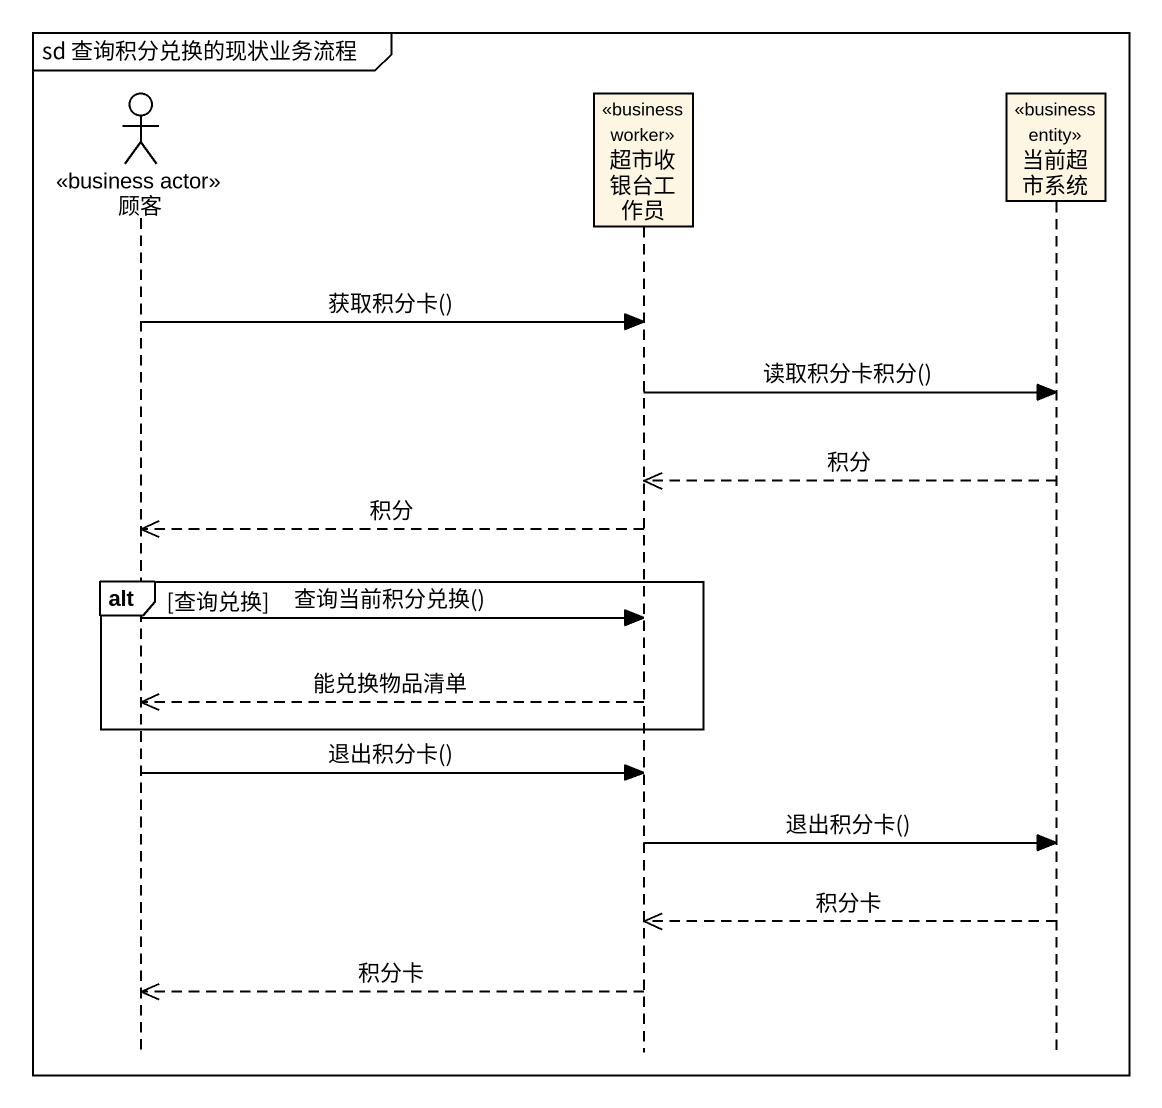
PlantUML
@startuml
mainframe sd 查询积分兑换的现状业务流程
hide footbox
actor 顾客 <<business actor>>
participant 超市收银台工作员 <<business worker>>
participant 当前超市系统 <<business entity>>

顾客 -> 超市收银台工作员 : 获取积分卡()
超市收银台工作员 -> 当前超市系统 : 读取积分卡积分()
当前超市系统 -->> 超市收银台工作员 : 积分
超市收银台工作员 -->> 顾客 : 积分
alt 查询兑换
  顾客 -> 超市收银台工作员 : 查询当前积分兑换()
  超市收银台工作员 -->> 顾客 : 能兑换物品清单
end
顾客 -> 超市收银台工作员 : 退出积分卡()
超市收银台工作员 -> 当前超市系统 : 退出积分卡()
当前超市系统 -->> 超市收银台工作员 : 积分卡
超市收银台工作员 -->> 顾客 : 积分卡
@enduml
